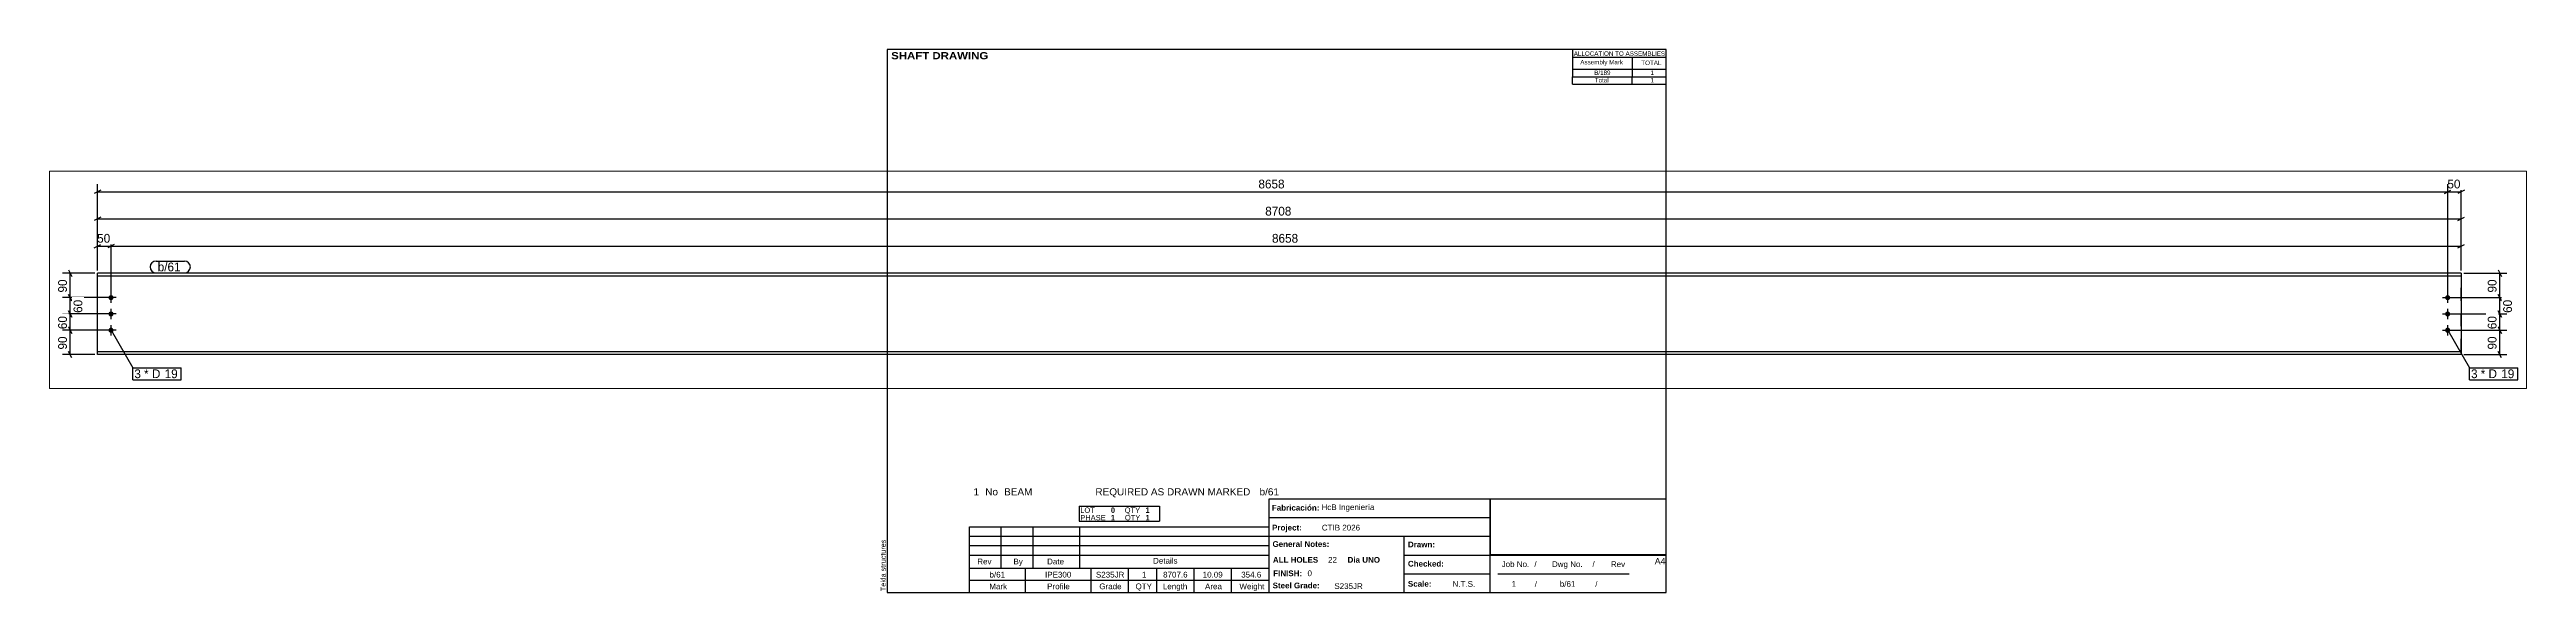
# Paper-space layout 'Layout1' of a CAD drawing. Header units: millimetres. Extents: x -304 to 609, y 5 to 205.
# The model-space entities are those that its viewports show. They can reach past a viewport. Long polylines and large blocks are cut down to what shows.
import ezdxf

# ---------------------------------------------------------------- set-up
doc = ezdxf.new("R2010")
doc.units = ezdxf.units.MM
doc.linetypes.add('DXK_LINE_DOT4', pattern=[0.9408, 0.4704, -0.4704])
doc.layers.add('Viewport layer', color=7, linetype='Continuous', plot=False)
doc.styles.add('Arial', font='ARIAL.TTF', dxfattribs={"height": 0.2})
doc.styles.add('Arial Black', font='ARIBLK.TTF', dxfattribs={"height": 0.2})
doc.styles.add('Arial Bold', font='ARIALBD.TTF', dxfattribs={"height": 0.2})
doc.styles.add('Comic Sans MS', font='COMIC.TTF', dxfattribs={"height": 0.2})

msp = doc.modelspace()

# ---------------------------------------------------------------- hatches: boundary and pattern name
at = {"linetype": 'Continuous'}
for points in [[(216.9, 334.6, -1), (235.9, 334.6, -1)], [(216.9, 274.6, -1), (235.9, 274.6, -1)], [(8843.5, 334.6), (8843.3, 332.6), (8842.6, 330.7), (8841.7, 329), (8840.3, 327.5), (8838.7, 326.3), (8836.9, 325.5), (8835, 325.1), (8833, 325.1), (8831, 325.5), (8829.2, 326.3), (8827.6, 327.5), (8826.3, 329), (8825.3, 330.7), (8824.7, 332.6), (8824.5, 334.6), (8824.7, 336.5), (8825.3, 338.4), (8826.3, 340.1), (8827.6, 341.6), (8829.2, 342.8), (8831, 343.6), (8833, 344), (8835, 344), (8836.9, 343.6), (8838.7, 342.8), (8840.3, 341.6), (8841.7, 340.1), (8842.6, 338.4), (8843.3, 336.5)], [(8843.5, 274.6), (8843.3, 272.6), (8842.6, 270.7), (8841.7, 269), (8840.3, 267.5), (8838.7, 266.3), (8836.9, 265.5), (8835, 265.1), (8833, 265.1), (8831, 265.5), (8829.2, 266.3), (8827.6, 267.5), (8826.3, 269), (8825.3, 270.7), (8824.7, 272.6), (8824.5, 274.6), (8824.7, 276.5), (8825.3, 278.4), (8826.3, 280.1), (8827.6, 281.6), (8829.2, 282.8), (8831, 283.6), (8833, 284), (8835, 284), (8836.9, 283.6), (8838.7, 282.8), (8840.3, 281.6), (8841.7, 280.1), (8842.6, 278.4), (8843.3, 276.5)], [(216.9, 214.6, -1), (235.9, 214.6, -1)], [(8843.5, 214.6), (8843.3, 212.6), (8842.6, 210.7), (8841.7, 209), (8840.3, 207.5), (8838.7, 206.3), (8836.9, 205.5), (8835, 205.1), (8833, 205.1), (8831, 205.5), (8829.2, 206.3), (8827.6, 207.5), (8826.3, 209), (8825.3, 210.7), (8824.7, 212.6), (8824.5, 214.6), (8824.7, 216.5), (8825.3, 218.4), (8826.3, 220.1), (8827.6, 221.6), (8829.2, 222.8), (8831, 223.6), (8833, 224), (8835, 224), (8836.9, 223.6), (8838.7, 222.8), (8840.3, 221.6), (8841.7, 220.1), (8842.6, 218.4), (8843.3, 216.5)]]:
    msp.add_hatch(color=3, dxfattribs=at).paths.add_polyline_path(points)

# ---------------------------------------------------------------- linework, layer by layer
at = {"color": 8, "linetype": 'Continuous'}
for p, q in [((188.4, 730.6), (164.4, 718.6)), ((8822, 718.6), (8846, 730.6)), ((8834, 344.6), (8834, 753)), ((8896, 730.6), (8872, 718.6)), ((8884, 434.6), (8884, 753)), ((8834, 724.6), (8884, 724.6)), ((8884, 434.6), (8884, 653)), ((176.4, 624.6), (8884, 624.6)), ((176.4, 434.6), (176.4, 553)), ((226.4, 344.6), (226.4, 553)), ((226.4, 344.6), (226.4, 553)), ((8872, 618.6), (8896, 630.6)), ((8884, 434.6), (8884, 553)), ((164.4, 518.6), (188.4, 530.6)), ((176.4, 524.6), (226.4, 524.6)), ((238.4, 530.6), (214.4, 518.6)), ((238.4, 530.6), (214.4, 518.6)), ((226.4, 524.6), (8884, 524.6)), ((8872, 518.6), (8896, 530.6)), ((166.4, 424.6), (48, 424.6)), ((70.4, 436.6), (82.4, 412.6)), ((76.4, 334.6), (76.4, 424.6)), ((8894, 424.6), (9052, 424.6)), ((9020.4, 436.6), (9032.4, 412.6)), ((9026.4, 334.6), (9026.4, 424.6)), ((216.4, 334.6), (48, 334.6)), ((216.4, 274.6), (50.8, 274.6)), ((82.4, 322.6), (70.4, 346.6)), ((82.4, 262.6), (70.4, 286.6)), ((8844, 334.6), (9052, 334.6)), ((8844, 274.6), (9054.8, 274.6)), ((9032.4, 322.6), (9020.4, 346.6)), ((9032.4, 262.6), (9020.4, 286.6)), ((216.4, 214.6), (48, 214.6)), ((8844, 214.6), (9052, 214.6)), ((166.4, 124.6), (48, 124.6)), ((82.4, 112.6), (70.4, 136.6)), ((8894, 124.6), (9052, 124.6)), ((9032.4, 112.6), (9020.4, 136.6))]:
    msp.add_line(p, q, dxfattribs=at)
at = {"color": 7, "linetype": 'Continuous'}
for p, q in [((176.4, 124.6), (176.4, 424.6)), ((8884, 424.6), (176.4, 424.6)), ((8884, 413.9), (176.4, 413.9)), ((8884, 424.6), (8884, 413.9)), ((8884, 424.6), (8884, 413.9)), ((8884, 413.9), (8884, 135.3)), ((8884, 413.9), (8884, 413.9)), ((8884, 135.3), (176.4, 135.3)), ((8884, 124.6), (176.4, 124.6)), ((8884, 135.3), (8884, 124.6)), ((8884, 135.3), (8884, 124.6))]:
    msp.add_line(p, q, dxfattribs=at)
at = {"color": 7, "linetype": 'DXK_LINE_DOT4'}
for p, q in [((8884, 424.6), (8884, 424.6)), ((8884, 424.6), (8884, 424.6)), ((8884, 413.9), (8884, 413.9)), ((8884, 413.9), (8884, 413.9)), ((8884, 135.3), (8884, 413.9)), ((8884, 135.3), (8884, 135.3)), ((8884, 135.3), (8884, 135.3)), ((8884, 135.3), (8884, 135.3)), ((8884, 135.3), (8884, 135.3)), ((8884, 124.6), (8884, 124.6)), ((8884, 124.6), (8884, 124.6))]:
    msp.add_line(p, q, dxfattribs=at)
at = {"color": 3, "linetype": 'Continuous'}
for p, q in [((245.4, 334.6), (207.4, 334.6)), ((245.4, 274.6), (207.4, 274.6)), ((226.4, 315.6), (226.4, 353.6)), ((226.4, 255.6), (226.4, 293.6)), ((8815, 334.6), (8853, 334.6)), ((8815, 274.6), (8853, 274.6)), ((8834, 315.6), (8834, 353.6)), ((8834, 255.6), (8834, 293.6)), ((245.4, 214.6), (207.4, 214.6)), ((226.4, 195.6), (226.4, 233.6)), ((8815, 214.6), (8853, 214.6)), ((8834, 195.6), (8834, 233.6))]:
    msp.add_line(p, q, dxfattribs=at)

# ---------------------------------------------------------------- wipeouts: each hides what was drawn before it
at = {"color": 0}
for points in [[(338.5, 38), (338.5, 70), (312.4, 70), (312.4, 38)], [(8946, 38), (8946, 70), (8920, 70), (8920, 38)]]:
    msp.add_wipeout(points, dxfattribs=at)

# ---------------------------------------------------------------- next in the draw order: wipeouts: each hides what was drawn before it
for points in [[(8891.4, 730.6), (8891.4, 775.4), (8826.5, 775.4), (8826.5, 730.6)], [(4588.7, 630.6), (4588.7, 675.4), (4471.7, 675.4), (4471.7, 630.6)], [(233.9, 530.6), (233.9, 575.4), (168.9, 575.4), (168.9, 530.6)], [(4613.7, 530.6), (4613.7, 575.4), (4496.7, 575.4), (4496.7, 530.6)], [(490.9, 431.6), (490.9, 463.6), (398.4, 463.6), (398.4, 431.6)], [(70.4, 412), (25.6, 412), (25.6, 347.1), (70.4, 347.1)], [(9020.4, 412), (8975.6, 412), (8975.6, 347.1), (9020.4, 347.1)], [(338.5, 38), (338.5, 70), (312.4, 70), (312.4, 38)], [(8946, 38), (8946, 70), (8920, 70), (8920, 38)]]:
    msp.add_wipeout(points, dxfattribs=at)

# ---------------------------------------------------------------- next in the draw order: linework, layer by layer
at = {"color": 8, "linetype": 'Continuous'}
for p, q in [((176.4, 434.6), (176.4, 753)), ((8822, 718.6), (8846, 730.6)), ((8834, 344.6), (8834, 753)), ((176.4, 724.6), (8834, 724.6)), ((176.4, 434.6), (176.4, 653)), ((188.4, 630.6), (164.4, 618.6)), ((216.4, 334.6), (50.8, 334.6)), ((70.4, 346.6), (82.4, 322.6)), ((76.4, 274.6), (76.4, 334.6)), ((8844, 334.6), (9054.8, 334.6)), ((9020.4, 346.6), (9032.4, 322.6)), ((9026.4, 274.6), (9026.4, 334.6))]:
    msp.add_line(p, q, dxfattribs=at)

# ---------------------------------------------------------------- next in the draw order: texts
at = {"color": 3, "style": 'Comic Sans MS'}
for s, p in [('50', (8832.9, 737)), ('8708', (4478.1, 637)), ('50', (175.3, 537)), ('8658', (4503.1, 537))]:
    msp.add_text(s, height=32.38, dxfattribs=at).set_placement(p)
for p in [(64, 353.5), (9014, 353.5)]:
    msp.add_text('90', height=32.38, rotation=90.00021, dxfattribs=at).set_placement(p)

# ---------------------------------------------------------------- next in the draw order: wipeouts: each hides what was drawn before it
at = {"color": 0}
for points in [[(490.9, 431.6), (490.9, 463.6), (398.4, 463.6), (398.4, 431.6)], [(414.3, 38), (414.3, 70), (348.1, 70), (348.1, 38)], [(9021.8, 38), (9021.8, 70), (8955.6, 70), (8955.6, 38)]]:
    msp.add_wipeout(points, dxfattribs=at)

# ---------------------------------------------------------------- next in the draw order: linework, layer by layer
at = {"color": 7, "linetype": 'Continuous'}
for p, q in [((392.4, 469.6), (496.9, 469.6)), ((392.4, 425.6), (496.9, 425.6))]:
    msp.add_line(p, q, dxfattribs=at)
for centre, start, end in [((392.4, 447.6), 90, 270), ((496.9, 447.6), 270, 90)]:
    msp.add_arc(centre, 22, start, end, dxfattribs=at)

# ---------------------------------------------------------------- next in the draw order: texts
at = {"color": 3, "style": 'Comic Sans MS'}
msp.add_text('b/61', height=32.38, dxfattribs=at).set_placement((398.4, 431.6))

# ---------------------------------------------------------------- next in the draw order: wipeouts: each hides what was drawn before it
at = {"color": 0}
for points in [[(4563.7, 730.6), (4563.7, 775.4), (4446.7, 775.4), (4446.7, 730.6)], [(127.2, 337), (82.4, 337), (82.4, 272.1), (127.2, 272.1)], [(9077.2, 337), (9032.4, 337), (9032.4, 272.1), (9077.2, 272.1)], [(414.3, 38), (414.3, 70), (348.1, 70), (348.1, 38)], [(9021.8, 38), (9021.8, 70), (8955.6, 70), (8955.6, 38)]]:
    msp.add_wipeout(points, dxfattribs=at)

# ---------------------------------------------------------------- next in the draw order: linework, layer by layer
at = {"color": 8, "linetype": 'Continuous'}
for p, q in [((216.4, 274.6), (48, 274.6)), ((70.4, 286.6), (82.4, 262.6)), ((76.4, 214.6), (76.4, 274.6)), ((8844, 274.6), (9052, 274.6)), ((9020.4, 286.6), (9032.4, 262.6)), ((9026.4, 214.6), (9026.4, 274.6)), ((82.4, 202.6), (70.4, 226.6)), ((9032.4, 202.6), (9020.4, 226.6))]:
    msp.add_line(p, q, dxfattribs=at)
at = {"color": 7, "linetype": 'Continuous'}
for p, q in [((226.4, 214.6), (306.4, 76)), ((8834, 214.6), (8914, 76)), ((306.4, 32), (306.4, 76)), ((8914, 32), (8914, 76))]:
    msp.add_line(p, q, dxfattribs=at)

# ---------------------------------------------------------------- next in the draw order: texts
at = {"color": 3, "style": 'Comic Sans MS'}
for s, height, p in [('8658', 32.38, (4453.1, 737)), ('3', 32.4, (312.4, 38)), ('3', 32.4, (8920, 38))]:
    msp.add_text(s, height=height, dxfattribs=at).set_placement(p)
for p in [(120.8, 278.5), (9070.8, 278.5)]:
    msp.add_text('60', height=32.38, rotation=90.00021, dxfattribs=at).set_placement(p)

# ---------------------------------------------------------------- next in the draw order: wipeouts: each hides what was drawn before it
at = {"color": 0}
for points in [[(469.1, 38), (469.1, 70), (423.9, 70), (423.9, 38)], [(9076.7, 38), (9076.7, 70), (9031.4, 70), (9031.4, 38)]]:
    msp.add_wipeout(points, dxfattribs=at)

# ---------------------------------------------------------------- next in the draw order: wipeouts: each hides what was drawn before it
for points in [[(70.4, 277), (25.6, 277), (25.6, 212.1), (70.4, 212.1)], [(9020.4, 277), (8975.6, 277), (8975.6, 212.1), (9020.4, 212.1)], [(469.1, 38), (469.1, 70), (423.9, 70), (423.9, 38)], [(9076.7, 38), (9076.7, 70), (9031.4, 70), (9031.4, 38)]]:
    msp.add_wipeout(points, dxfattribs=at)

# ---------------------------------------------------------------- next in the draw order: linework, layer by layer
at = {"color": 8, "linetype": 'Continuous'}
for p, q in [((216.4, 214.6), (48, 214.6)), ((70.4, 226.6), (82.4, 202.6)), ((76.4, 124.6), (76.4, 214.6)), ((8844, 214.6), (9052, 214.6)), ((9020.4, 226.6), (9032.4, 202.6)), ((9026.4, 124.6), (9026.4, 214.6))]:
    msp.add_line(p, q, dxfattribs=at)
at = {"color": 7, "linetype": 'Continuous'}
for p, q in [((306.4, 76), (484.7, 76)), ((306.4, 32), (484.7, 32)), ((484.7, 32), (484.7, 76)), ((8914, 76), (9092.3, 76)), ((8914, 32), (9092.3, 32)), ((9092.3, 32), (9092.3, 76))]:
    msp.add_line(p, q, dxfattribs=at)

# ---------------------------------------------------------------- next in the draw order: texts
at = {"color": 3, "style": 'Comic Sans MS'}
for p in [(64, 218.5), (9014, 218.5)]:
    msp.add_text('60', height=32.38, rotation=90.00021, dxfattribs=at).set_placement(p)
for s, p in [('* D', (348.1, 38)), ('19', (423.9, 38)), ('* D', (8955.6, 38)), ('19', (9031.4, 38))]:
    msp.add_text(s, height=32.38, dxfattribs=at).set_placement(p)

# ---------------------------------------------------------------- next in the draw order: wipeouts: each hides what was drawn before it
at = {"color": 0}
for points in [[(70.4, 202), (25.6, 202), (25.6, 137.1), (70.4, 137.1)], [(9020.4, 202), (8975.6, 202), (8975.6, 137.1), (9020.4, 137.1)]]:
    msp.add_wipeout(points, dxfattribs=at)

# ---------------------------------------------------------------- next in the draw order: texts
at = {"color": 3, "style": 'Comic Sans MS'}
for p in [(64, 143.5), (9014, 143.5)]:
    msp.add_text('90', height=32.38, rotation=90.00021, dxfattribs=at).set_placement(p)

psp = doc.layouts.get("Layout1")

# ---------------------------------------------------------------- linework, layer by layer
at = {"color": 5, "linetype": 'Continuous'}
for p, q in [((292, 205), (5, 205)), ((5, 205), (5, 5)), ((292, 5), (292, 205)), ((5, 5), (292, 5))]:
    psp.add_line(p, q, dxfattribs=at)
at = {"color": 7, "linetype": 'Continuous'}
for p, q in [((257.51, 205), (257.51, 197.75)), ((257.57, 202.24), (292, 202.24)), ((279.49, 202.24), (279.49, 197.75)), ((257.51, 197.75), (257.51, 195)), ((257.51, 192.23), (257.51, 194.99)), ((257.51, 192.23), (292, 192.23)), ((257.54, 194.99), (292, 194.99)), ((257.57, 197.75), (292, 197.75)), ((279.49, 197.75), (279.49, 195)), ((279.49, 192.23), (279.49, 194.99)), ((75.68, 36.74), (105.35, 36.74)), ((75.68, 36.74), (75.68, 33.98)), ((105.35, 36.74), (105.35, 33.98)), ((145.72, 5), (145.72, 39.5)), ((145.75, 39.5), (292, 39.5)), ((227.14, 5), (227.14, 39.5)), ((35.31, 13.97), (35.31, 29.15)), ((35.31, 29.15), (145.71, 29.15)), ((47.04, 13.97), (47.04, 29.15)), ((58.77, 13.97), (58.77, 29.15)), ((75.68, 33.98), (75.68, 31.22)), ((75.68, 31.22), (105.35, 31.22)), ((76.02, 13.97), (76.02, 29.15)), ((105.35, 33.98), (105.35, 31.22)), ((145.71, 13.97), (145.71, 29.15)), ((145.72, 32.6), (227.14, 32.6)), ((35.31, 25.7), (145.71, 25.7)), ((35.31, 22.25), (145.71, 22.25)), ((35.31, 18.8), (145.71, 18.8)), ((145.72, 25.7), (227.14, 25.7)), ((195.4, 5), (195.4, 25.7)), ((195.4, 18.8), (292, 18.8)), ((35.31, 13.96), (145.71, 13.97)), ((35.31, 9.49), (35.31, 13.96)), ((35.31, 9.48), (145.72, 9.49)), ((35.31, 5), (35.31, 9.48)), ((56.01, 9.49), (56.01, 13.97)), ((56.01, 5), (56.01, 9.48)), ((80.16, 9.49), (80.16, 13.97)), ((80.16, 5), (80.16, 9.48)), ((93.96, 9.49), (93.96, 13.97)), ((93.96, 5), (93.96, 9.48)), ((104.31, 9.49), (104.31, 13.97)), ((104.31, 5), (104.31, 9.48)), ((118.11, 9.49), (118.11, 13.97)), ((118.11, 5), (118.11, 9.48)), ((131.91, 9.49), (131.91, 13.97)), ((131.91, 5), (131.91, 9.48)), ((195.4, 11.9), (227.14, 11.9)), ((229.99, 11.92), (278.29, 11.92))]:
    psp.add_line(p, q, dxfattribs=at)
at = {"color": 2, "linetype": 'Continuous'}
for p, q in [((227.28, 39.46), (291.86, 39.46)), ((227.29, 19.02), (227.29, 39.46)), ((291.96, 19.03), (291.96, 39.47)), ((227.28, 19.03), (291.86, 19.03))]:
    psp.add_line(p, q, dxfattribs=at)

# ---------------------------------------------------------------- texts
at = {"color": 7}
for s, height, style, p in [(' SHAFT DRAWING', 2.6342, 'Arial Black', (5.3, 201.42)), ('ALLOCATION TO ASSEMBLIES', 1.6475, 'Arial', (257.95, 202.68)), ('Assembly Mark', 1.6475, 'Arial', (260.35, 199.52)), ('TOTAL', 1.648, 'Arial', (282.81, 199.28)), ('1', 2.64, 'Arial', (36.8, 40.76)), ('No', 2.636, 'Arial', (41.13, 40.76)), ('BEAM', 2.636, 'Arial', (48.08, 40.76)), ('REQUIRED AS DRAWN MARKED', 2.636, 'Arial', (81.71, 40.76)), ('b/61', 2.636, 'Arial', (142.18, 40.76)), ('b/61', 2.109, 'Arial', (42.71, 10.5)), ('IPE300', 2.109, 'Arial', (63.17, 10.5)), ('S235JR', 2.109, 'Arial', (81.91, 10.5)), ('1', 2.11, 'Arial', (98.86, 10.5)), ('8707.6', 2.109, 'Arial', (106.66, 10.5)), ('10.09', 2.109, 'Arial', (121.24, 10.5)), ('354.6', 2.109, 'Arial', (135.43, 10.5)), ('FINISH:', 2.107, 'Arial Bold', (147.22, 11)), ('0', 2.11, 'Arial', (159.84, 11))]:
    psp.add_text(s, height=height, dxfattribs=dict(at, style=style)).set_placement(p)
at = {"color": 7, "linetype": 'Continuous'}
for s, height, style, p in [('B/189', 1.648, 'Arial', (265.45, 195.63)), ('Total', 1.648, 'Arial', (265.67, 192.88)), ('1', 1.65, 'Arial', (286.21, 192.88)), ('1', 1.65, 'Arial', (286.23, 195.63)), ('Fabricación:', 2.1074, 'Arial Bold', (146.73, 35.16)), ('HcB Ingeniería', 2.1088, 'Arial', (165.02, 35.36)), ('LOT', 1.977, 'Arial', (76.13, 34.33)), ('PHASE', 1.977, 'Arial', (76.13, 31.57)), ('0', 1.98, 'Arial Bold', (87.41, 34.33)), ('1', 1.98, 'Arial Bold', (87.41, 31.57)), ('QTY', 1.977, 'Arial', (92.51, 34.33)), ('QTY', 1.977, 'Arial', (92.58, 31.57)), ('1', 1.98, 'Arial Bold', (100.18, 34.33)), ('1', 1.98, 'Arial Bold', (100.18, 31.57)), ('Project:', 2.107, 'Arial Bold', (146.81, 27.83)), ('CTIB 2026', 2.109, 'Arial', (165.14, 27.83)), ('General Notes:', 2.1074, 'Arial Bold', (146.96, 21.78)), ('Drawn:', 2.107, 'Arial Bold', (196.85, 21.62)), ('Rev', 2.109, 'Arial', (38.21, 15.35)), ('By', 2.109, 'Arial', (51.53, 15.35)), ('Date', 2.109, 'Arial', (63.94, 15.35)), ('Details', 2.109, 'Arial', (102.96, 15.63)), ('ALL HOLES', 2.107, 'Arial Bold', (147.1, 15.96)), ('22', 2.109, 'Arial', (167.43, 15.96)), ('Dia UNO', 2.107, 'Arial Bold', (174.62, 15.96)), ('Scale:', 2.107, 'Arial Bold', (196.85, 7.13)), ('Checked:', 2.107, 'Arial Bold', (196.85, 14.53)), ('N.T.S.', 2.109, 'Arial', (213.29, 7.08)), ('Job No.', 2.109, 'Arial', (231.37, 14.37)), ('1', 2.11, 'Arial', (235.04, 7.08)), ('/', 2.11, 'Arial', (243.42, 14.37)), ('/', 1.98, 'Arial', (243.58, 7.08)), ('Dwg No.', 2.109, 'Arial', (249.91, 14.37)), ('b/61', 2.109, 'Arial', (252.8, 7.08)), ('/', 2.11, 'Arial', (264.81, 14.37)), ('/', 1.98, 'Arial', (265.88, 7.08)), ('Rev', 2.109, 'Arial', (271.61, 14.37)), ('A4', 2.307, 'Arial', (287.76, 15.38)), ('Mark', 2.109, 'Arial', (42.64, 6.19)), ('Profile', 2.109, 'Arial', (63.95, 6.19)), ('Grade', 2.109, 'Arial', (83.16, 6.19)), ('QTY', 2.109, 'Arial', (96.49, 6.19)), ('Length', 2.109, 'Arial', (106.58, 6.19)), ('Area', 2.109, 'Arial', (122.09, 6.19)), ('Weight', 2.109, 'Arial', (134.77, 6.19)), ('Steel Grade:', 2.1074, 'Arial Bold', (147.01, 6.52)), ('S235JR', 2.109, 'Arial', (169.74, 6.28))]:
    psp.add_text(s, height=height, dxfattribs=dict(at, style=style)).set_placement(p)
at = {"color": 174, "linetype": 'Continuous', "style": 'Arial'}
psp.add_text('Tekla structures', height=1.9102, rotation=90, dxfattribs=at).set_placement((4.5, 5.5))

# ---------------------------------------------------------------- viewports
at = {"layer": 'Viewport layer', "view_target_point": (4562.15, 400.48)}
psp.add_viewport(center=(152.67, 120.19), size=(912.43, 80.096), view_center_point=(0, 0), view_height=800.96, dxfattribs=at)

doc.saveas('drawing.dxf')
